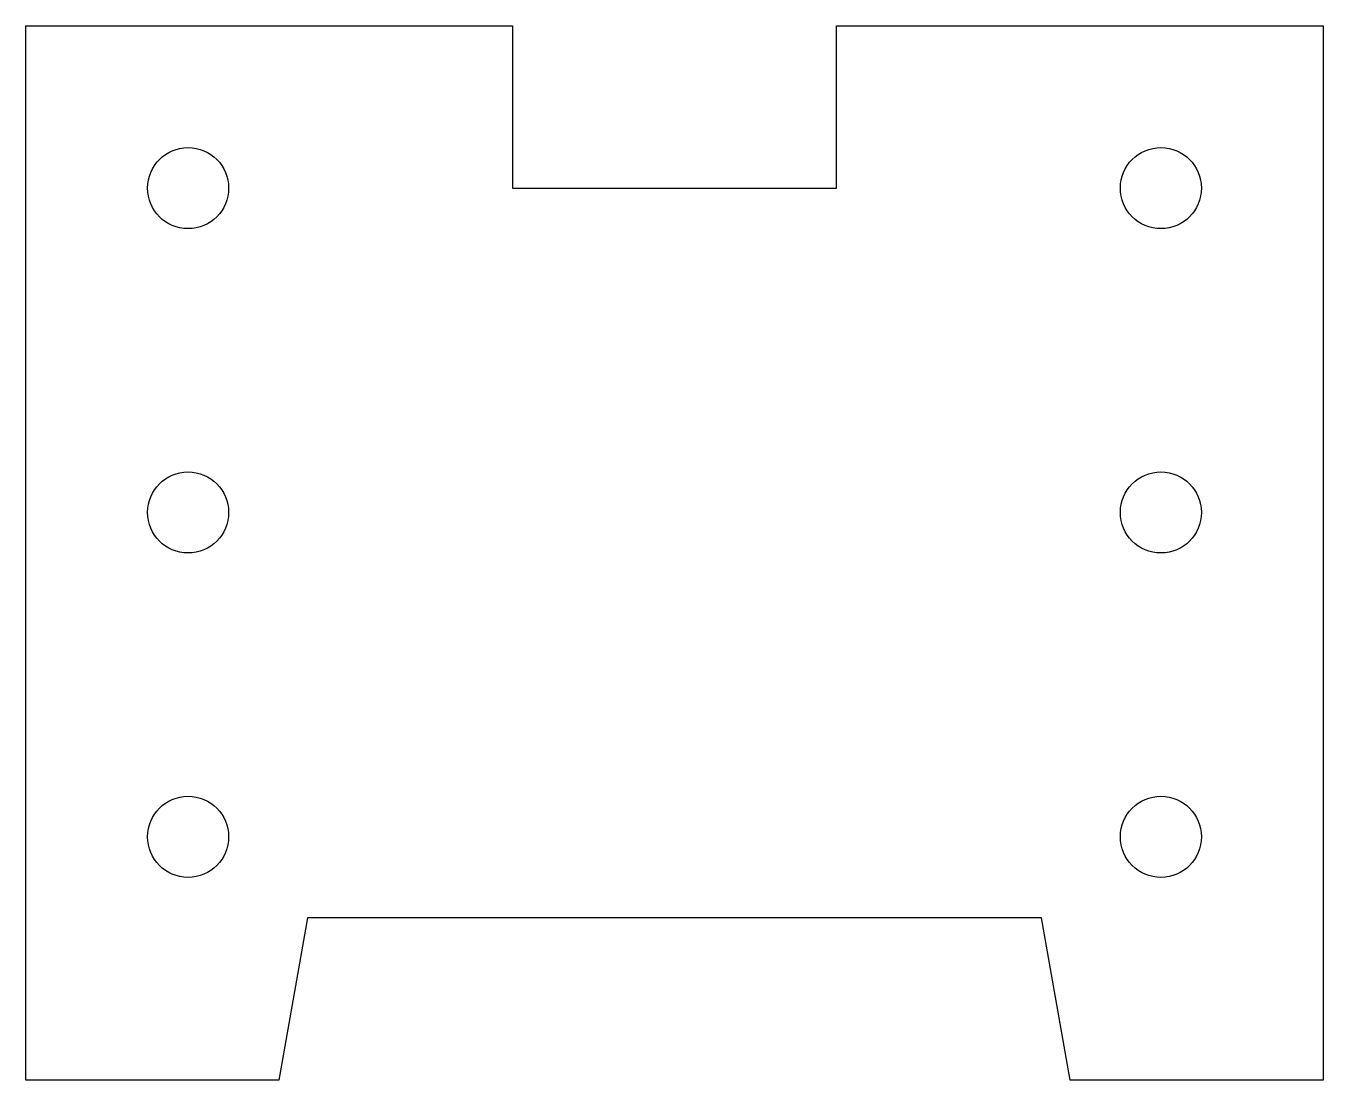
# Model space of a CAD drawing. Header units: millimetres. Extents: x 0 to 80, y 0 to 65.
import ezdxf

# ---------------------------------------------------------------- set-up
doc = ezdxf.new("R2010")
doc.units = ezdxf.units.MM
doc.layers.get('0').update_dxf_attribs({"linetype": 'CONTINUOUS'})

msp = doc.modelspace()

# ---------------------------------------------------------------- linework, layer by layer
msp.add_lwpolyline([(80, 65), (80, 0), (64.408, 0), (62.645, 10), (17.355, 10), (15.592, 0), (0, 0), (0, 65), (30, 65), (30, 55), (50, 55), (50, 65)], close=True)
for centre in [(10.001, 55), (70.001, 55), (10.001, 35), (70.001, 35), (10.001, 15), (70.001, 15)]:
    msp.add_circle(centre, 2.5)

doc.saveas('drawing.dxf')
